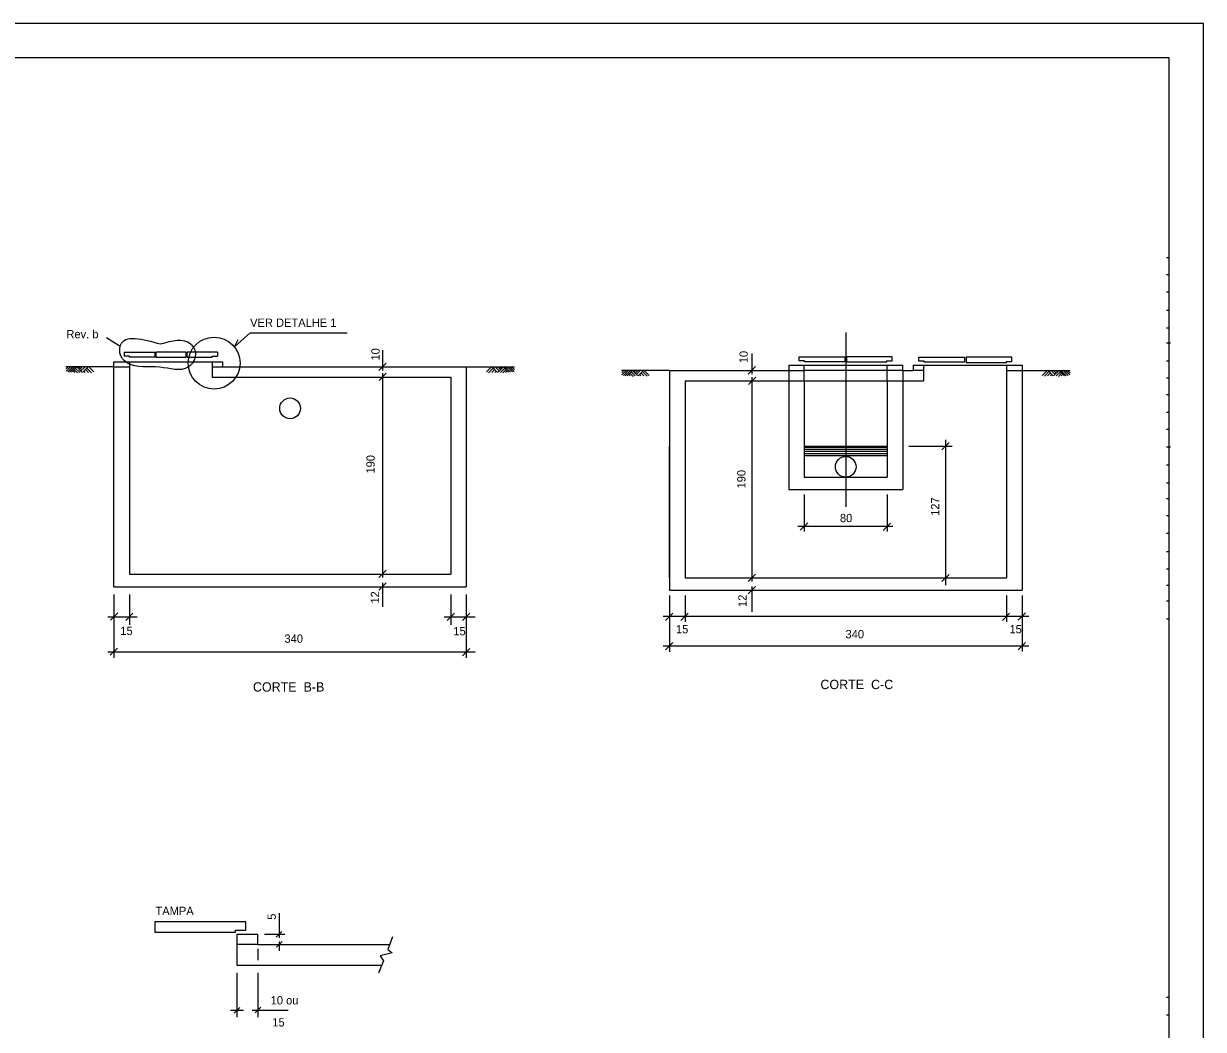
# Model space of a CAD drawing. Extents: x 100.3 to 128.8, y -8.3 to 11.5.
# Drawn here: x 117.46 to 128.83, y 1.83 to 11.53 of the extents above; entities that cross this region are included whole.
import ezdxf

# ---------------------------------------------------------------- set-up
doc = ezdxf.new("R2010")
doc.units = 0
doc.layers.add('Default', color=7, linetype='Continuous')
doc.layers.add('Level 1', color=7, linetype='Continuous')

msp = doc.modelspace()

# ---------------------------------------------------------------- linework, layer by layer
at = {"layer": 'Default'}
for p, q in [((118.378, 8.425), (118.256, 8.502)), ((118.425, 8.364), (118.425, 8.324)), ((118.425, 8.364), (118.425, 8.324)), ((118.425, 8.364), (118.425, 8.324)), ((118.475, 8.314), (118.475, 8.324)), ((118.72, 8.364), (118.72, 8.314)), ((118.73, 8.364), (118.73, 8.314)), ((119.02, 8.364), (119.02, 8.314)), ((119.03, 8.364), (119.03, 8.314)), ((119.275, 8.314), (119.275, 8.324)), ((119.325, 8.364), (119.325, 8.324))]:
    msp.add_line(p, q, dxfattribs=at)
msp.add_spline([(118.775, 8.443), (118.39, 8.43), (118.39, 8.334), (118.458, 8.259), (118.769, 8.219), (119.042, 8.219), (119.113, 8.34), (119.066, 8.443), (118.775, 8.443)], degree=3, dxfattribs=at)
at = {"layer": 'Level 1'}
for p, q in [((128.503, 9.272), (128.479, 9.272)), ((128.503, 9.11), (128.479, 9.11)), ((128.503, 8.944), (128.479, 8.944)), ((128.503, 8.766), (128.479, 8.766)), ((119.64, 8.551), (119.49, 8.414)), ((119.64, 8.551), (120.575, 8.551)), ((125.384, 8.552), (125.384, 6.871)), ((128.503, 8.594), (128.479, 8.594)), ((119.49, 8.414), (119.523, 8.487)), ((128.515, 8.452), (128.479, 8.452)), ((118.425, 8.364), (118.72, 8.364)), ((118.475, 8.324), (118.425, 8.324)), ((118.72, 8.314), (118.475, 8.314)), ((119.02, 8.364), (118.73, 8.364)), ((118.73, 8.314), (119.02, 8.314)), ((119.325, 8.364), (119.03, 8.364)), ((119.03, 8.314), (119.275, 8.314)), ((119.275, 8.324), (119.325, 8.324)), ((120.915, 8.384), (120.915, 8.187)), ((124.479, 8.35), (124.479, 8.153)), ((124.936, 8.279), (124.936, 8.319)), ((124.936, 8.319), (125.376, 8.319)), ((125.376, 8.319), (125.376, 8.269)), ((125.832, 8.319), (125.392, 8.319)), ((125.392, 8.319), (125.392, 8.269)), ((125.832, 8.279), (125.832, 8.319)), ((126.089, 8.276), (126.089, 8.316)), ((126.089, 8.316), (126.529, 8.316)), ((126.529, 8.316), (126.529, 8.266)), ((126.985, 8.315), (126.545, 8.315)), ((126.545, 8.315), (126.545, 8.265)), ((126.985, 8.275), (126.985, 8.315)), ((118.326, 8.222), (117.862, 8.222)), ((117.886, 8.222), (117.865, 8.202)), ((117.909, 8.221), (117.867, 8.179)), ((117.929, 8.222), (117.882, 8.174)), ((117.949, 8.221), (117.899, 8.171)), ((117.968, 8.222), (117.917, 8.171)), ((117.943, 8.194), (117.974, 8.163)), ((117.956, 8.207), (117.996, 8.167)), ((117.968, 8.222), (118.018, 8.172)), ((117.985, 8.207), (117.999, 8.221)), ((117.996, 8.195), (118.021, 8.221)), ((118.008, 8.184), (118.045, 8.22)), ((118.023, 8.169), (118.075, 8.22)), ((118.052, 8.196), (118.08, 8.168)), ((118.066, 8.21), (118.11, 8.166)), ((118.083, 8.221), (118.131, 8.173)), ((118.325, 8.272), (119.375, 8.272)), ((118.325, 6.102), (118.325, 8.272)), ((118.326, 8.222), (118.475, 8.222)), ((118.475, 8.272), (118.475, 6.222)), ((119.275, 8.272), (119.275, 8.122)), ((119.275, 8.222), (119.375, 8.222)), ((119.375, 8.272), (119.375, 8.222)), ((119.375, 8.222), (121.725, 8.222)), ((120.881, 8.187), (120.951, 8.258)), ((121.725, 8.222), (121.725, 6.102)), ((121.725, 8.222), (122.188, 8.222)), ((121.968, 8.221), (121.92, 8.173)), ((121.984, 8.21), (121.94, 8.166)), ((121.998, 8.196), (121.97, 8.168)), ((122.027, 8.169), (121.976, 8.22)), ((122.042, 8.184), (122.006, 8.22)), ((122.055, 8.195), (122.029, 8.221)), ((122.082, 8.222), (122.033, 8.172)), ((122.065, 8.207), (122.051, 8.221)), ((122.094, 8.207), (122.054, 8.167)), ((122.107, 8.194), (122.076, 8.163)), ((122.082, 8.222), (122.133, 8.171)), ((122.101, 8.221), (122.152, 8.171)), ((122.121, 8.222), (122.169, 8.174)), ((122.141, 8.221), (122.185, 8.177)), ((122.162, 8.222), (122.189, 8.195)), ((124.444, 8.153), (124.515, 8.224)), ((124.834, 8.238), (125.934, 8.238)), ((124.834, 8.238), (124.834, 8.188)), ((124.986, 8.279), (124.936, 8.279)), ((124.984, 8.088), (124.984, 8.238)), ((124.986, 8.269), (124.986, 8.279)), ((125.376, 8.269), (124.986, 8.269)), ((125.392, 8.269), (125.782, 8.269)), ((125.782, 8.269), (125.782, 8.279)), ((125.782, 8.279), (125.832, 8.279)), ((125.784, 8.088), (125.784, 8.238)), ((125.934, 8.188), (125.934, 8.238)), ((126.034, 8.238), (127.084, 8.238)), ((126.034, 8.238), (126.034, 8.188)), ((126.139, 8.276), (126.089, 8.276)), ((126.134, 8.238), (126.134, 8.088)), ((126.139, 8.266), (126.139, 8.276)), ((126.529, 8.266), (126.139, 8.266)), ((126.545, 8.265), (126.935, 8.265)), ((126.934, 8.238), (126.934, 6.188)), ((126.935, 8.265), (126.935, 8.275)), ((126.935, 8.275), (126.985, 8.275)), ((127.084, 8.238), (127.084, 6.068)), ((128.503, 8.277), (128.479, 8.277)), ((117.932, 8.184), (117.948, 8.169)), ((118.037, 8.181), (118.05, 8.169)), ((119.275, 8.122), (121.575, 8.122)), ((120.883, 8.09), (120.953, 8.161)), ((120.915, 8.161), (120.915, 6.189)), ((121.575, 8.122), (121.575, 6.222)), ((122.013, 8.181), (122.001, 8.169)), ((122.118, 8.184), (122.103, 8.169)), ((123.684, 8.188), (123.22, 8.188)), ((123.244, 8.188), (123.224, 8.168)), ((123.267, 8.187), (123.225, 8.145)), ((123.287, 8.188), (123.24, 8.14)), ((123.308, 8.187), (123.257, 8.137)), ((123.326, 8.188), (123.275, 8.137)), ((123.29, 8.15), (123.306, 8.135)), ((123.301, 8.161), (123.333, 8.129)), ((123.314, 8.174), (123.354, 8.134)), ((123.326, 8.188), (123.376, 8.138)), ((123.343, 8.173), (123.357, 8.187)), ((123.354, 8.161), (123.379, 8.187)), ((123.366, 8.15), (123.403, 8.186)), ((123.381, 8.135), (123.433, 8.186)), ((123.396, 8.147), (123.408, 8.135)), ((123.41, 8.162), (123.438, 8.134)), ((123.424, 8.176), (123.468, 8.132)), ((123.441, 8.187), (123.489, 8.139)), ((123.684, 8.188), (123.684, 6.068)), ((123.684, 8.188), (124.834, 8.188)), ((123.834, 8.088), (123.834, 6.188)), ((123.834, 8.088), (126.134, 8.088)), ((124.445, 8.053), (124.516, 8.123)), ((124.479, 8.123), (124.479, 6.153)), ((124.834, 8.188), (124.834, 7.038)), ((124.834, 8.188), (124.984, 8.188)), ((125.784, 8.188), (124.984, 8.188)), ((124.984, 8.088), (124.984, 7.458)), ((125.934, 8.188), (125.784, 8.188)), ((125.784, 8.088), (125.784, 7.458)), ((125.934, 8.188), (125.934, 7.038)), ((125.934, 8.188), (125.934, 8.188)), ((125.934, 8.188), (126.034, 8.188)), ((126.134, 8.188), (126.034, 8.188)), ((126.934, 8.188), (127.084, 8.188)), ((127.084, 8.188), (127.547, 8.188)), ((127.327, 8.187), (127.279, 8.139)), ((127.344, 8.176), (127.3, 8.132)), ((127.357, 8.162), (127.329, 8.134)), ((127.386, 8.135), (127.335, 8.186)), ((127.372, 8.147), (127.36, 8.135)), ((127.401, 8.15), (127.365, 8.186)), ((127.414, 8.161), (127.388, 8.187)), ((127.441, 8.188), (127.392, 8.138)), ((127.424, 8.173), (127.411, 8.187)), ((127.454, 8.174), (127.414, 8.134)), ((127.466, 8.161), (127.435, 8.129)), ((127.441, 8.188), (127.493, 8.137)), ((127.46, 8.187), (127.511, 8.137)), ((127.478, 8.15), (127.462, 8.135)), ((127.48, 8.188), (127.528, 8.14)), ((127.501, 8.187), (127.544, 8.144)), ((127.521, 8.188), (127.548, 8.161)), ((128.503, 8.114), (128.479, 8.114)), ((128.503, 7.952), (128.479, 7.952)), ((128.503, 7.783), (128.479, 7.783)), ((126.347, 7.519), (126.347, 6.118)), ((128.503, 7.617), (128.479, 7.617)), ((123.684, 6.188), (123.684, 7.458)), ((124.984, 7.458), (125.784, 7.458)), ((124.984, 7.458), (124.984, 7.158)), ((124.984, 7.448), (125.784, 7.448)), ((124.984, 7.428), (125.784, 7.428)), ((124.984, 7.408), (125.784, 7.408)), ((125.784, 7.458), (125.784, 7.158)), ((125.784, 7.458), (125.784, 7.458)), ((125.992, 7.458), (126.411, 7.458)), ((126.31, 7.422), (126.381, 7.492)), ((128.515, 7.447), (128.479, 7.447)), ((124.984, 7.388), (125.784, 7.388)), ((124.984, 7.368), (125.784, 7.368)), ((128.503, 7.275), (128.479, 7.275)), ((124.984, 7.158), (125.784, 7.158)), ((128.503, 7.101), (128.479, 7.101)), ((124.834, 7.038), (125.934, 7.038)), ((124.984, 6.991), (124.984, 6.633)), ((125.784, 6.991), (125.784, 6.633)), ((128.503, 6.95), (128.479, 6.95)), ((118.325, 6.222), (118.325, 6.862)), ((123.684, 6.188), (123.684, 6.828)), ((124.946, 6.646), (125.017, 6.717)), ((125.746, 6.645), (125.817, 6.716)), ((128.503, 6.785), (128.479, 6.785)), ((124.923, 6.684), (125.839, 6.684)), ((128.503, 6.615), (128.479, 6.615)), ((128.503, 6.439), (128.479, 6.439)), ((120.882, 6.189), (120.953, 6.26)), ((128.503, 6.27), (128.479, 6.27)), ((118.475, 6.222), (121.575, 6.222)), ((123.834, 6.188), (126.934, 6.188)), ((124.444, 6.153), (124.515, 6.223)), ((126.31, 6.151), (126.381, 6.221)), ((118.325, 6.102), (121.725, 6.102)), ((120.881, 6.069), (120.952, 6.139)), ((120.915, 6.139), (120.915, 5.908)), ((123.684, 6.068), (127.084, 6.068)), ((124.443, 6.033), (124.514, 6.103)), ((124.479, 6.103), (124.479, 5.859)), ((128.503, 6.114), (128.479, 6.114)), ((118.325, 6.027), (118.325, 5.416)), ((118.475, 6.027), (118.475, 5.734)), ((121.575, 6.027), (121.575, 5.734)), ((121.725, 6.027), (121.725, 5.416)), ((123.684, 6.017), (123.684, 5.475)), ((123.834, 6.017), (123.834, 5.764)), ((126.934, 6.017), (126.934, 5.764)), ((127.084, 6.017), (127.084, 5.478)), ((128.503, 5.963), (128.479, 5.963)), ((118.266, 5.812), (118.552, 5.812)), ((118.292, 5.779), (118.363, 5.85)), ((118.44, 5.777), (118.51, 5.848)), ((121.51, 5.812), (121.809, 5.812)), ((121.54, 5.775), (121.611, 5.846)), ((121.689, 5.777), (121.76, 5.848)), ((123.623, 5.816), (127.149, 5.816)), ((123.647, 5.777), (123.717, 5.848)), ((123.795, 5.777), (123.866, 5.848)), ((126.895, 5.777), (126.965, 5.848)), ((127.046, 5.779), (127.117, 5.85)), ((128.503, 5.787), (128.479, 5.787)), ((118.266, 5.474), (121.809, 5.474)), ((118.29, 5.44), (118.361, 5.51)), ((121.688, 5.436), (121.759, 5.507)), ((123.623, 5.531), (127.149, 5.531)), ((123.646, 5.493), (123.717, 5.564)), ((127.046, 5.493), (127.117, 5.564)), ((119.6, 2.869), (118.72, 2.869)), ((118.72, 2.869), (118.72, 2.769)), ((119.6, 2.789), (119.6, 2.869)), ((119.921, 2.952), (119.921, 2.715)), ((118.72, 2.769), (119.5, 2.769)), ((119.5, 2.769), (119.5, 2.789)), ((119.5, 2.789), (119.6, 2.789)), ((119.513, 2.751), (119.713, 2.751)), ((119.513, 2.751), (119.513, 2.451)), ((119.713, 2.651), (119.713, 2.751)), ((119.779, 2.751), (119.974, 2.751)), ((119.947, 2.776), (119.891, 2.721)), ((119.713, 2.651), (119.513, 2.651)), ((119.713, 2.651), (120.985, 2.651)), ((119.949, 2.679), (119.894, 2.624)), ((119.921, 2.679), (119.921, 2.59)), ((121.014, 2.726), (120.967, 2.603)), ((119.713, 2.608), (119.713, 2.501)), ((121.01, 2.569), (120.895, 2.54)), ((120.895, 2.54), (120.925, 2.494)), ((120.967, 2.603), (121.01, 2.569)), ((119.513, 2.451), (120.909, 2.451)), ((120.925, 2.494), (120.879, 2.373)), ((119.513, 2.377), (119.513, 1.951)), ((119.713, 2.377), (119.713, 1.951)), ((128.503, 2.14), (128.479, 2.14)), ((119.451, 2.017), (119.577, 2.017)), ((119.54, 2.044), (119.485, 1.989)), ((119.661, 2.017), (120.008, 2.017)), ((119.742, 2.046), (119.687, 1.991)), ((128.503, 1.968), (128.479, 1.968))]:
    msp.add_line(p, q, dxfattribs=at)
for points in [[(101.08, -8.069), (128.833, -8.069), (128.833, 11.533), (101.08, 11.533)], [(101.905, -7.739), (128.503, -7.739), (128.503, 11.203), (101.905, 11.203)]]:
    msp.add_lwpolyline(points, close=True, dxfattribs=at)
for centre, radius in [((119.293, 8.258), 0.25), ((120.025, 7.822), 0.1), ((125.384, 7.258), 0.1)]:
    msp.add_circle(centre, radius, dxfattribs=at)

# ---------------------------------------------------------------- texts
at = {"layer": 'Default'}
msp.add_text('Rev. b', height=0.08, dxfattribs=at).set_placement((117.868, 8.498))
at = {"layer": 'Level 1'}
for s, height, p in [('VER DETALHE 1', 0.08, (119.64, 8.608)), ('80', 0.08, (125.328, 6.724)), ('15', 0.08, (118.388, 5.636)), ('15', 0.08, (121.6, 5.633)), ('15', 0.08, (123.747, 5.652)), ('15', 0.08, (126.963, 5.652)), ('340', 0.08, (119.971, 5.561)), ('340', 0.08, (125.382, 5.604)), ('CORTE  B-B', 0.09, (119.667, 5.09)), ('CORTE  C-C', 0.09, (125.14, 5.114)), ('TAMPA', 0.08, (118.727, 2.935)), ('10 ou', 0.08, (119.838, 2.073)), ('15', 0.08, (119.854, 1.86))]:
    msp.add_text(s, height=height, dxfattribs=at).set_placement(p)
for s, p in [('10', (120.889, 8.283)), ('10', (124.439, 8.257)), ('190', (120.841, 7.193)), ('190', (124.417, 7.049)), ('127', (126.287, 6.785)), ('12', (120.884, 5.939)), ('12', (124.428, 5.906)), ('5', (119.888, 2.889))]:
    msp.add_text(s, height=0.08, rotation=90, dxfattribs=at).set_placement(p)

doc.saveas('drawing.dxf')
